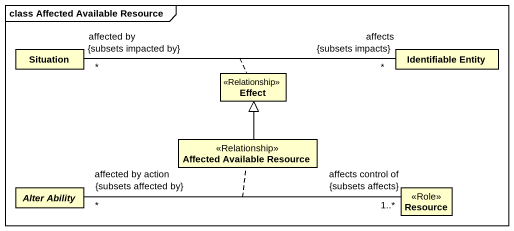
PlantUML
@startuml
mainframe class Affected Available Resource
hide circle
hide empty members
class Situation
class "Identifiable Entity" as Identifiable_Entity
class Effect <<Relationship>>
class "Affected Available Resource" as Affected_Available_Resource <<Relationship>>
abstract class "Alter Ability" as Alter_Ability
class Resource <<Role>>
Situation "affected by\n*\n{subsets impacted by}" -right- "affects\n*\n{subsets impacts}" Identifiable_Entity
(Situation, Identifiable_Entity) .. Effect
Affected_Available_Resource -up-|> Effect
Alter_Ability "affected by action\n*\n{subsets affected by}" -right- "affects control of\n1..*\n{subsets affects}" Resource
(Alter_Ability, Resource) .. Affected_Available_Resource
@enduml
